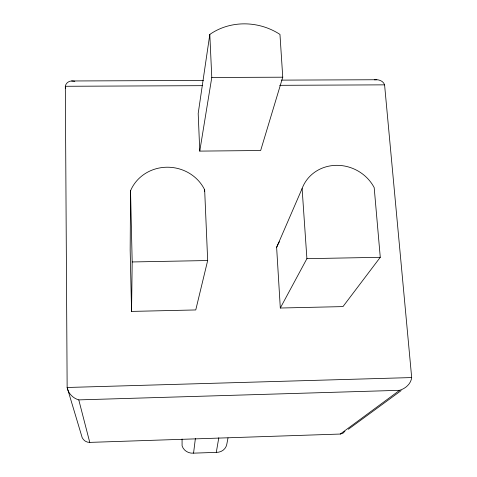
<?xml version="1.0" encoding="UTF-8"?>
<svg xmlns="http://www.w3.org/2000/svg" width="477" height="477" viewBox="0 0 477 477"><rect width="100%" height="100%" fill="white"/><g stroke="black" fill="none" stroke-linecap="round" stroke-linejoin="round"><path stroke-width="0.72" d="M130.537 190.776L130.167 250.002L131.557 311.409L195.755 309.949L207.674 260.537L204.657 189.816A40.36 37.981 7.6 0 0 166.872 167.218A40.36 37.981 7.6 0 0 130.537 190.776L132.183 261.956L131.557 311.409M182.071 439.043L182.089 445.828A10.667 9.987 6.3 0 0 193.561 453.15L216.29 452.369A10.649 9.945 11 0 0 226.79 444.32L228.018 437.892M193.561 453.15L195.379 438.518M209.808 34.433L198.193 113.448L199.762 151.108L260.657 150.511L282.754 77.202L279.963 34.41A59.542 53.937 14.1 0 0 209.808 34.433L211.782 77.471L199.762 151.108M216.29 452.369L218.8 437.743M204.383 191.271L204.657 189.816M281.549 80.124L376.83 79.737C380.091 79.856 383.55 81.567 384.581 84.852L411.681 377.563C410.953 383.89 405.45 388.588 399.607 390.317L340.304 434.046L89.759 442.388C85.705 442.555 82.014 439.353 81.495 435.346L67.144 387.485L65.319 86.283C65.79 83.231 68.61 81.084 71.622 80.977L203.381 80.44M276.63 247.396L302.108 188.546A39.829 36.908 25.7 0 1 336.404 165.334A39.829 36.908 25.7 0 1 374.189 187.61L380.27 257.3L342.969 306.598L280.309 308.023L276.63 247.396A33.986 32.06 26.8 0 1 279.397 241.773M280.309 308.023L306.902 258.677L302.108 188.546M344.919 431.262L342.915 433.247L340.304 434.046M348.359 429.258L401.169 390.585M374.439 79.82L376.83 79.737M411.681 377.563L67.144 387.485C68.193 393.43 73.035 398.283 78.777 399.881L399.607 390.317M132.183 261.956L207.674 260.537M306.902 258.677L380.27 257.3M202.248 85.669L65.319 86.283L65.593 88.495M279.647 85.323L384.581 84.852M211.782 77.471L282.754 77.202M71.622 80.977L74.823 81.275M78.777 399.881L89.759 442.388"/></g></svg>
